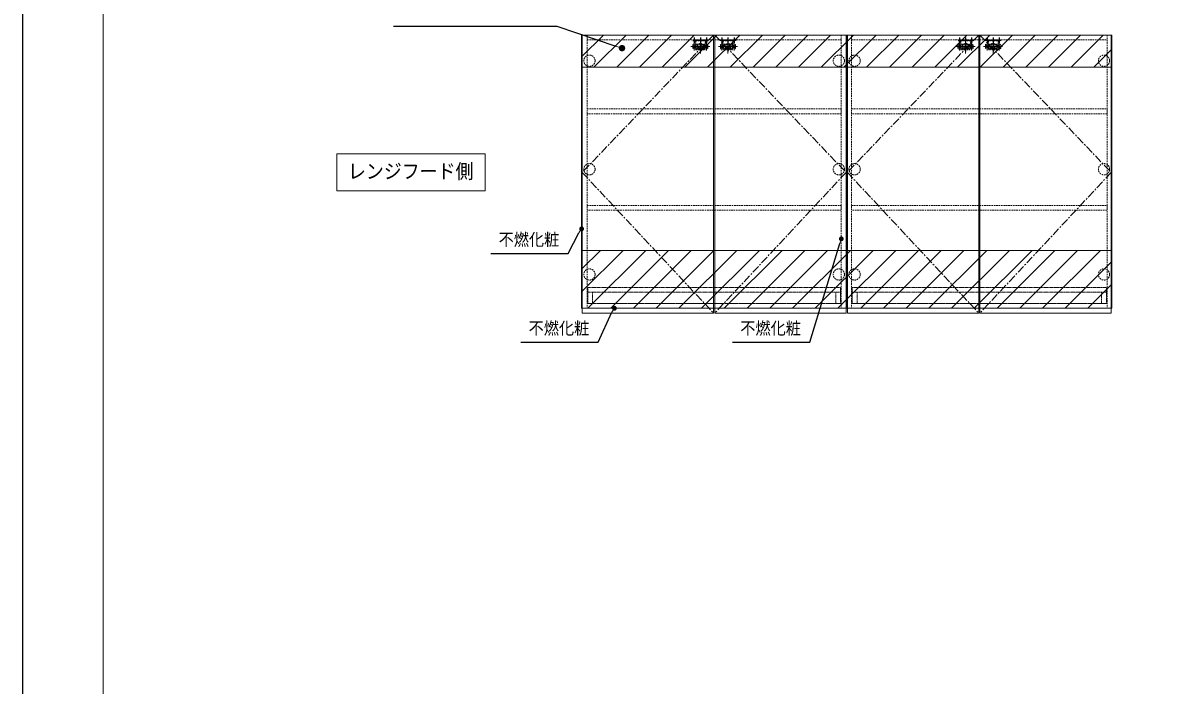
# Model space of a CAD drawing. Units: millimetres, scale not verified. Extents: x -6948 to 6948, y -3754 to 3754.
# Drawn here: x -6864 to -3304, y -1694 to 367 of the extents above; entities that cross this region are included whole.
import ezdxf
from ezdxf.enums import TextEntityAlignment as Align

# ---------------------------------------------------------------- set-up
doc = ezdxf.new("R2010")
doc.units = ezdxf.units.MM
doc.header["$LTSCALE"] = 20
for name, pattern in [('USER1', [0.375, 0.25, -0.125]), ('USER2', [2, 1.25, -0.25, 0.25, -0.25]), ('USER3', [0.26, 0.01, -0.25])]:
    doc.linetypes.add(name, pattern=pattern)
for name, color, linetype, lineweight in [('0-1_細線ﾚｲﾔｰ', 91, 'Continuous', 9), ('0-2_1', 30, 'Continuous', 13), ('0-3_0', 30, 'Continuous', 13), ('0-4_本体', 6, 'USER1', 25), ('0-5_寸法ﾚｲﾔｰ', 30, 'Continuous', 13), ('0-6_DEFPOINTS', 7, 'Continuous', 25), ('0-8_図面枠', 3, 'USER3', 15)]:
    doc.layers.add(name, color=color, linetype=linetype, lineweight=lineweight)
doc.styles.add('ＭＳ ゴシック', font='')
doc.styles.get('ＭＳ ゴシック').set_extended_font_data('MS Gothic')

# ---------------------------------------------------------------- blocks, each defined once
blk = doc.blocks.new('A$C6C503A1C')
at = {"layer": '0-2_1', "color": 1, "linetype": 'USER2'}
for p, q in [((593.1, 857.4), (593.1, 0)), ((0, 428.7), (1186.2, 428.7)), ((213.1, 674.8), (213.1, 182.6)), ((973.1, 674.8), (973.1, 182.6))]:
    blk.add_line(p, q, dxfattribs=at)
at = {"layer": '0-2_1', "color": 1, "linetype": 'USER1'}
for p, q in [((123.1, 528.7), (123.1, 328.7)), ((163.1, 568.7), (1023.1, 568.7)), ((163.1, 288.7), (1023.1, 288.7)), ((333.1, 568.7), (333.1, 288.7)), ((413.1, 568.7), (413.1, 288.7)), ((413.1, 358.7), (773.1, 358.7)), ((773.1, 568.7), (773.1, 288.7)), ((853.1, 568.7), (853.1, 288.7)), ((1063.1, 528.7), (1063.1, 328.7))]:
    blk.add_line(p, q, dxfattribs=at)
at = {"layer": '0-2_1', "color": 1}
for p, q in [((176.1, 398.7), (176.1, 458.7)), ((250.1, 458.7), (250.1, 398.7)), ((936.1, 458.7), (936.1, 398.7)), ((1010.1, 398.7), (1010.1, 458.7))]:
    blk.add_line(p, q, dxfattribs=at)
at = {"layer": '0-2_1', "color": 1, "linetype": 'USER1'}
for centre, start, end in [((163.1, 528.7), 90, 180), ((163.1, 328.7), 180, 270), ((1023.1, 528.7), 0, 90), ((1023.1, 328.7), 270, 0)]:
    blk.add_arc(centre, 40, start, end, dxfattribs=at)
at = {"layer": '0-2_1', "color": 1}
for centre, start, end in [((213.1, 458.7), 0, 180), ((213.1, 398.7), 180, 0), ((973.1, 458.7), 0, 180), ((973.1, 398.7), 180, 0)]:
    blk.add_arc(centre, 37, start, end, dxfattribs=at)
blk = doc.blocks.new('A$C3CB362AA')
at = {"layer": '0-4_本体', "linetype": 'USER2'}
for p, q in [((420, 4584), (420, 2900)), ((2320, 4584), (2320, 0)), ((4220, 4584), (4220, 2900))]:
    blk.add_line(p, q, dxfattribs=at)
at = {"layer": '0-4_本体'}
for p, q in [((770, 3857), (770, 1037)), ((3870, 3857), (3870, 1037)), ((770, 1637), (3870, 1637)), ((970, 837), (3670, 837)), ((1820, 2687), (2820, 2687)), ((1820, 2687), (1820, 837)), ((1820, 1887), (2820, 1887)), ((2820, 2687), (2820, 837))]:
    blk.add_line(p, q, dxfattribs=at)
blk.add_lwpolyline([(0, 3857), (4640, 3857), (4640, 3557), (0, 3557)], close=True, dxfattribs=at)
for centre, start, end in [((970, 1037), 180, 270), ((3670, 1037), 270, 0)]:
    blk.add_arc(centre, 200, start, end, dxfattribs=at)
blk = doc.blocks.new('A$C0D9D3555')
at = {"layer": '0-2_1', "xscale": -1}
blk.add_blockref('A$C6C503A1C', (1186.2, 0), dxfattribs=at)
at = {"layer": '0-2_1', "xscale": 0.2, "yscale": 0.2}
blk.add_blockref('A$C3CB362AA', (129.1, 73.3), dxfattribs=at)
blk = doc.blocks.new('A$C5FD08AFF')
at = {"layer": '0-1_細線ﾚｲﾔｰ', "linetype": 'USER1'}
for p, q in [((15740, 1000), (0, 1000)), ((0, 1000), (0, 0)), ((15740, 0), (15740, 1000)), ((15740, 700), (0, 700)), ((0, 0), (15740, 0)), ((300, 700), (300, 0)), ((15440, 700), (15440, 0))]:
    blk.add_line(p, q, dxfattribs=at)
blk = doc.blocks.new('A$C5FD08B03')
at = {"layer": '0-1_細線ﾚｲﾔｰ', "linetype": 'USER1'}
for p, q in [((15820, 1000), (0, 1000)), ((0, 1000), (0, 0)), ((15820, 0), (15820, 1000)), ((15820, 700), (0, 700)), ((0, 0), (15820, 0)), ((300, 700), (300, 0)), ((15520, 700), (15520, 0))]:
    blk.add_line(p, q, dxfattribs=at)
blk = doc.blocks.new('_DOT')
at = {"layer": '0-3_0'}
blk.add_line((-10, 0), (-20, 0), dxfattribs=at)
for points in [[(0, 0), (-10, 0), (-9.92, 1.25)], [(0, 0), (-9.92, -1.25), (-10, 0)], [(0, 0), (-9.92, 1.25), (-9.69, 2.49)], [(0, 0), (-9.69, -2.49), (-9.92, -1.25)], [(0, 0), (-9.69, 2.49), (-9.3, 3.68)], [(0, 0), (-9.3, -3.68), (-9.69, -2.49)], [(0, 0), (-9.3, 3.68), (-8.76, 4.82)], [(0, 0), (-8.76, -4.82), (-9.3, -3.68)], [(0, 0), (-8.76, 4.82), (-8.09, 5.88)], [(0, 0), (-8.09, -5.88), (-8.76, -4.82)], [(0, 0), (-8.09, 5.88), (-7.29, 6.85)], [(0, 0), (-7.29, -6.85), (-8.09, -5.88)], [(0, 0), (-7.29, 6.85), (-6.37, 7.71)], [(0, 0), (-6.37, -7.71), (-7.29, -6.85)], [(0, 0), (-6.37, 7.71), (-5.36, 8.44)], [(0, 0), (-5.36, -8.44), (-6.37, -7.71)], [(0, 0), (-5.36, 8.44), (-4.26, 9.05)], [(0, 0), (-4.26, -9.05), (-5.36, -8.44)], [(0, 0), (-4.26, 9.05), (-3.09, 9.51)], [(0, 0), (-3.09, -9.51), (-4.26, -9.05)], [(0, 0), (-3.09, 9.51), (-1.87, 9.82)], [(0, 0), (-1.87, -9.82), (-3.09, -9.51)], [(0, 0), (-1.87, 9.82), (-0.63, 9.98)], [(0, 0), (-0.63, -9.98), (-1.87, -9.82)], [(0, 0), (-0.63, 9.98), (0.63, 9.98)], [(0, 0), (0.63, -9.98), (-0.63, -9.98)], [(0, 0), (0.63, 9.98), (1.87, 9.82)], [(0, 0), (1.87, 9.82), (3.09, 9.51)], [(0, 0), (3.09, 9.51), (4.26, 9.05)], [(0, 0), (4.26, 9.05), (5.36, 8.44)], [(0, 0), (5.36, 8.44), (6.37, 7.71)], [(0, 0), (6.37, 7.71), (7.29, 6.85)], [(0, 0), (7.29, 6.85), (8.09, 5.88)], [(0, 0), (8.09, 5.88), (8.76, 4.82)], [(0, 0), (8.76, 4.82), (9.3, 3.68)], [(0, 0), (9.3, 3.68), (9.69, 2.49)], [(0, 0), (9.69, 2.49), (9.92, 1.25)], [(0, 0), (9.92, 1.25), (10, 0)], [(0, 0), (1.87, -9.82), (0.63, -9.98)], [(0, 0), (3.09, -9.51), (1.87, -9.82)], [(0, 0), (4.26, -9.05), (3.09, -9.51)], [(0, 0), (5.36, -8.44), (4.26, -9.05)], [(0, 0), (6.37, -7.71), (5.36, -8.44)], [(0, 0), (7.29, -6.85), (6.37, -7.71)], [(0, 0), (8.09, -5.88), (7.29, -6.85)], [(0, 0), (8.76, -4.82), (8.09, -5.88)], [(0, 0), (9.3, -3.68), (8.76, -4.82)], [(0, 0), (9.69, -2.49), (9.3, -3.68)], [(0, 0), (9.92, -1.25), (9.69, -2.49)], [(0, 0), (10, 0), (9.92, -1.25)]]:
    blk.add_solid(points, dxfattribs=at)
blk = doc.blocks.new('DOT_33')
at = {"layer": '0-2_1'}
blk.add_line((-10, 0), (-20, 0), dxfattribs=at)
for points in [[(0, 0), (-10, 0), (-9.92, 1.25)], [(0, 0), (-9.92, -1.25), (-10, 0)], [(0, 0), (-9.92, 1.25), (-9.69, 2.49)], [(0, 0), (-9.69, -2.49), (-9.92, -1.25)], [(0, 0), (-9.69, 2.49), (-9.3, 3.68)], [(0, 0), (-9.3, -3.68), (-9.69, -2.49)], [(0, 0), (-9.3, 3.68), (-8.76, 4.82)], [(0, 0), (-8.76, -4.82), (-9.3, -3.68)], [(0, 0), (-8.76, 4.82), (-8.09, 5.88)], [(0, 0), (-8.09, -5.88), (-8.76, -4.82)], [(0, 0), (-8.09, 5.88), (-7.29, 6.85)], [(0, 0), (-7.29, -6.85), (-8.09, -5.88)], [(0, 0), (-7.29, 6.85), (-6.37, 7.71)], [(0, 0), (-6.37, -7.71), (-7.29, -6.85)], [(0, 0), (-6.37, 7.71), (-5.36, 8.44)], [(0, 0), (-5.36, -8.44), (-6.37, -7.71)], [(0, 0), (-5.36, 8.44), (-4.26, 9.05)], [(0, 0), (-4.26, -9.05), (-5.36, -8.44)], [(0, 0), (-4.26, 9.05), (-3.09, 9.51)], [(0, 0), (-3.09, -9.51), (-4.26, -9.05)], [(0, 0), (-3.09, 9.51), (-1.87, 9.82)], [(0, 0), (-1.87, -9.82), (-3.09, -9.51)], [(0, 0), (-1.87, 9.82), (-0.63, 9.98)], [(0, 0), (-0.63, -9.98), (-1.87, -9.82)], [(0, 0), (-0.63, 9.98), (0.63, 9.98)], [(0, 0), (0.63, -9.98), (-0.63, -9.98)], [(0, 0), (0.63, 9.98), (1.87, 9.82)], [(0, 0), (1.87, 9.82), (3.09, 9.51)], [(0, 0), (3.09, 9.51), (4.26, 9.05)], [(0, 0), (4.26, 9.05), (5.36, 8.44)], [(0, 0), (5.36, 8.44), (6.37, 7.71)], [(0, 0), (6.37, 7.71), (7.29, 6.85)], [(0, 0), (7.29, 6.85), (8.09, 5.88)], [(0, 0), (8.09, 5.88), (8.76, 4.82)], [(0, 0), (8.76, 4.82), (9.3, 3.68)], [(0, 0), (9.3, 3.68), (9.69, 2.49)], [(0, 0), (9.69, 2.49), (9.92, 1.25)], [(0, 0), (9.92, 1.25), (10, 0)], [(0, 0), (1.87, -9.82), (0.63, -9.98)], [(0, 0), (3.09, -9.51), (1.87, -9.82)], [(0, 0), (4.26, -9.05), (3.09, -9.51)], [(0, 0), (5.36, -8.44), (4.26, -9.05)], [(0, 0), (6.37, -7.71), (5.36, -8.44)], [(0, 0), (7.29, -6.85), (6.37, -7.71)], [(0, 0), (8.09, -5.88), (7.29, -6.85)], [(0, 0), (8.76, -4.82), (8.09, -5.88)], [(0, 0), (9.3, -3.68), (8.76, -4.82)], [(0, 0), (9.69, -2.49), (9.3, -3.68)], [(0, 0), (9.92, -1.25), (9.69, -2.49)], [(0, 0), (10, 0), (9.92, -1.25)]]:
    blk.add_solid(points, dxfattribs=at)

msp = doc.modelspace()

# ---------------------------------------------------------------- linework, layer by layer
at = {"layer": '0-1_細線ﾚｲﾔｰ'}
for p, q in [((-5126.15, 261.26), (-5058.41, 329)), ((-5087.7, 229), (-4987.7, 329)), ((-5016.98, 229), (-4916.98, 329)), ((-4946.27, 229), (-4846.27, 329)), ((-4875.56, 229), (-4775.56, 329)), ((-4804.85, 229), (-4704.85, 329)), ((-4734.14, 229), (-4634.14, 329)), ((-4663.43, 229), (-4563.43, 329)), ((-4592.72, 229), (-4492.72, 329)), ((-4522.01, 229), (-4422.01, 329)), ((-4451.3, 229), (-4351.3, 329)), ((-4380.59, 229), (-4280.59, 329)), ((-4309.88, 229), (-4209.88, 329)), ((-4239.17, 229), (-4139.17, 329)), ((-4168.46, 229), (-4068.46, 329)), ((-4097.75, 229), (-3997.75, 329)), ((-4027.04, 229), (-3927.04, 329)), ((-3956.32, 229), (-3856.32, 329)), ((-3885.61, 229), (-3785.61, 329)), ((-3814.9, 229), (-3714.9, 329)), ((-3744.19, 229), (-3644.19, 329)), ((-3673.48, 229), (-3573.48, 329)), ((-3602.77, 229), (-3502.77, 329)), ((-3532.06, 229), (-3476.15, 284.91)), ((-5126.15, -399.43), (-5067.72, -341)), ((-5126.15, -470.14), (-4997.01, -341)), ((-5106.3, -521), (-4926.3, -341)), ((-5035.59, -521), (-4855.59, -341)), ((-4964.88, -521), (-4784.88, -341)), ((-4894.17, -521), (-4714.17, -341)), ((-4823.46, -521), (-4643.46, -341)), ((-4752.75, -521), (-4572.75, -341)), ((-4682.04, -521), (-4502.04, -341)), ((-4611.32, -521), (-4431.32, -341)), ((-4540.61, -521), (-4360.61, -341)), ((-4469.9, -521), (-4289.9, -341)), ((-4399.19, -521), (-4219.19, -341)), ((-4328.48, -521), (-4148.48, -341)), ((-4257.77, -521), (-4077.77, -341)), ((-4187.06, -521), (-4007.06, -341)), ((-4116.35, -521), (-3936.35, -341)), ((-4045.64, -521), (-3865.64, -341)), ((-3974.93, -521), (-3794.93, -341)), ((-3904.22, -521), (-3724.22, -341)), ((-3833.51, -521), (-3653.51, -341)), ((-3762.8, -521), (-3582.8, -341)), ((-3692.09, -521), (-3512.09, -341)), ((-3621.37, -521), (-3476.15, -375.77)), ((-3550.66, -521), (-3476.15, -446.48)), ((-3479.95, -521), (-3476.15, -517.19))]:
    msp.add_line(p, q, dxfattribs=at)
at = {"layer": '0-1_細線ﾚｲﾔｰ', "linetype": 'USER1'}
for p, q in [((-5109.15, 329), (-5109.15, -521)), ((-4318.15, 329), (-4318.15, -521)), ((-4286.15, 329), (-4286.15, -521)), ((-3491.15, 329), (-3491.15, -521)), ((-5109.15, 314), (-4318.15, 314)), ((-4286.15, 314), (-3491.15, 314)), ((-5126.15, -521), (-4301.15, -521)), ((-5109.15, -506), (-4318.15, -506)), ((-4301.15, -521), (-3476.15, -521)), ((-4286.15, -506), (-3491.15, -506))]:
    msp.add_line(p, q, dxfattribs=at)
at = {"layer": '0-1_細線ﾚｲﾔｰ'}
for points in [[(-5126.15, 229), (-3476.15, 229), (-3476.15, 329), (-5126.15, 329)], [(-5126.15, -521), (-3476.15, -521), (-3476.15, -341), (-5126.15, -341)]]:
    msp.add_lwpolyline(points, close=True, dxfattribs=at)
at = {"layer": '0-1_細線ﾚｲﾔｰ', "linetype": 'USER2'}
for points in [[(-4715.65, 329), (-5124.15, -98.5), (-4715.65, -536)], [(-4711.65, 329), (-4303.15, -98.5), (-4711.65, -536)], [(-3890.65, 329), (-4299.15, -98.5), (-3890.65, -536)], [(-3886.65, 329), (-3478.15, -98.5), (-3886.65, -536)]]:
    msp.add_lwpolyline(points, dxfattribs=at)
at = {"layer": '0-1_細線ﾚｲﾔｰ', "linetype": 'USER1'}
for points in [[(-5109.15, 99), (-4318.15, 99), (-4318.15, 84), (-5109.15, 84)], [(-4286.15, 99), (-3491.15, 99), (-3491.15, 84), (-4286.15, 84)], [(-5109.15, -201), (-4318.15, -201), (-4318.15, -216), (-5109.15, -216)], [(-4286.15, -201), (-3491.15, -201), (-3491.15, -216), (-4286.15, -216)]]:
    msp.add_lwpolyline(points, close=True, dxfattribs=at)
for centre in [(-5101.65, 249), (-4325.65, 249), (-4276.65, 249), (-3500.65, 249), (-5101.65, -88.5), (-4325.65, -88.5), (-4276.65, -88.5), (-3500.65, -88.5), (-5101.65, -416), (-4325.65, -416), (-4276.65, -416), (-3500.65, -416)]:
    msp.add_circle(centre, 17.5, dxfattribs=at)
at = {"layer": '0-2_1', "color": 7}
for points in [[(-4301.15, -521), (-4301.15, 329), (-5126.15, 329), (-5126.15, -521)], [(-3476.15, -521), (-3476.15, 329), (-4301.15, 329), (-4301.15, -521)]]:
    msp.add_lwpolyline(points, dxfattribs=at)
for points in [[(-5124.15, -536), (-4715.65, -536), (-4715.65, 329), (-5124.15, 329)], [(-4303.15, -536), (-4711.65, -536), (-4711.65, 329), (-4303.15, 329)], [(-4299.15, -536), (-3890.65, -536), (-3890.65, 329), (-4299.15, 329)], [(-3478.15, -536), (-3886.65, -536), (-3886.65, 329), (-3478.15, 329)]]:
    msp.add_lwpolyline(points, close=True, dxfattribs=at)
at = {"layer": '0-5_寸法ﾚｲﾔｰ', "lineweight": 25}
for points in [[(-5711.05, 357.1), (-5203.34, 357.1), (-5019.49, 294.12)], [(-5408.15, -350.54), (-5167.9, -350.54), (-5135.07, -285.96)], [(-4656.32, -626.63), (-4416.07, -626.63), (-4323.12, -319.16)], [(-5314.81, -626.63), (-5074.56, -626.63), (-5031.86, -533.74)]]:
    msp.add_lwpolyline(points, dxfattribs=at)
at = {"layer": '0-6_DEFPOINTS'}
msp.add_line((-6864.5, -3671), (-6864.5, 3754), dxfattribs=at)
at = {"layer": '0-8_図面枠', "linetype": 'Continuous'}
for points in [[(-6614.5, -3421), (3385.5, -3421), (3385.5, 3504), (-6614.5, 3504)], [(-5426.15, -40.92), (-5426.15, -156.09), (-5887.64, -156.09), (-5887.64, -40.92)]]:
    msp.add_lwpolyline(points, close=True, dxfattribs=at)

# ---------------------------------------------------------------- block references
at = {"layer": '0-1_細線ﾚｲﾔｰ', "xscale": 0.05, "yscale": 0.05}
for name, p in [('A$C5FD08AFF', (-5107.15, -506)), ('A$C5FD08B03', (-4284.15, -506))]:
    msp.add_blockref(name, p, dxfattribs=at)
at = {"layer": '0-3_0', "xscale": 0.05, "yscale": 0.05}
for p in [(-4786.3, 271.76), (-4700.3, 271.76), (-3961.3, 271.76), (-3875.3, 271.76)]:
    msp.add_blockref('A$C0D9D3555', p, dxfattribs=at)
at = {"layer": '0-5_寸法ﾚｲﾔｰ', "rotation": 342.83061}
msp.add_blockref('DOT_33', (-5000.39, 288.21), dxfattribs=at)
at = {"layer": '0-5_寸法ﾚｲﾔｰ', "xscale": 0.75, "yscale": 0.75}
for p, rotation in [((-5126.15, -273.91), 53.47999), ((-4318.15, -305.01), 70.65302), ((-5023.95, -521), 58.15527)]:
    msp.add_blockref('_DOT', p, dxfattribs=dict(at, rotation=rotation))

# ---------------------------------------------------------------- texts
at = {"layer": '0-3_0', "color": 7, "style": 'ＭＳ ゴシック', "width": 0.9}
for p in [(-5384.23, -337.94), (-5290.89, -614.03), (-4632.41, -614.03)]:
    msp.add_text('不燃化粧', height=38.42, dxfattribs=at).set_placement(p, align=Align.BOTTOM_LEFT)
at = {"layer": '0-8_図面枠', "style": 'ＭＳ ゴシック', "width": 0.9}
msp.add_text('レンジフード側', height=45.45, dxfattribs=at).set_placement((-5853.14, -131.22), align=Align.BOTTOM_LEFT)

doc.saveas('drawing.dxf')
